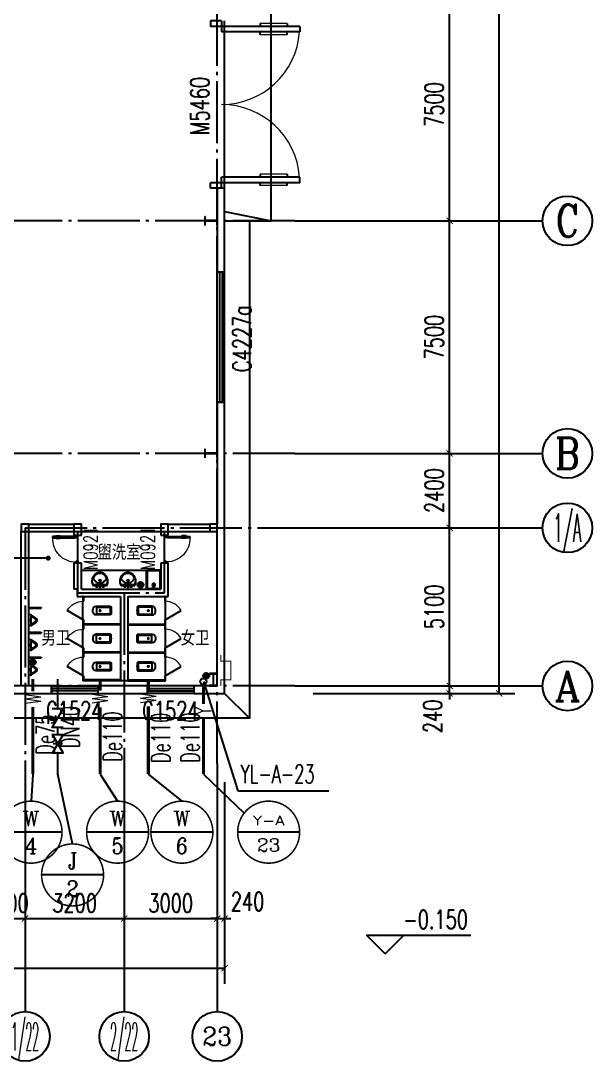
# Model space of a CAD drawing. Header units: millimetres. Extents: x 418304 to 847498, y 48187 to 111456.
# Drawn here: x 421628.61 to 421647.05, y 54437.15 to 54470.7 of the extents above; entities that cross this region are included whole.
import ezdxf
from ezdxf.enums import TextEntityAlignment as Align

# ---------------------------------------------------------------- set-up
doc = ezdxf.new("R2010")
doc.units = ezdxf.units.MM
doc.header["$LTSCALE"] = 1000
doc.linetypes.add('DOTE', pattern=[2.42, 2, -0.2, 0.02, -0.2])
for name, color, linetype in [('AXIS', 3, 'Continuous'), ('AXIS_TEXT', 7, 'Continuous'), ('COLUMN', 2, 'Continuous'), ('DIM_ELEV', 3, 'Continuous'), ('DIM_LEAD', 3, 'Continuous'), ('DIM_消防', 3, 'Continuous'), ('DIM_雨水', 3, 'Continuous'), ('DOTE', 8, 'DOTE'), ('EQUIP_地漏', 7, 'Continuous'), ('LVTRY', 6, 'Continuous'), ('PIPE-污水', 6, 'Continuous'), ('PIPE-给水', 3, 'Continuous'), ('PIPE-雨水', 4, 'Continuous'), ('PUB_TEXT', 7, 'Continuous'), ('TEXT_污水', 7, 'Continuous'), ('TEXT_给水', 7, 'Continuous'), ('TEXT_雨水', 7, 'Continuous'), ('TWT_TEXT', 7, 'Continuous'), ('VALVE_给水', 7, 'Continuous'), ('VPIPE-雨水', 4, 'Continuous'), ('WALL', 9, 'Continuous'), ('WALL-PARAPET', 6, 'Continuous'), ('WINDOW', 4, 'Continuous'), ('WINDOW_TEXT', 7, 'Continuous')]:
    doc.layers.add(name, color=color, linetype=linetype)
doc.styles.add('_TCH_AXIS', font='COMPLEX', dxfattribs={"bigfont": 'GBCBIG'})
doc.styles.add('_TCH_DIM', font='SIMPLEX', dxfattribs={"bigfont": 'GBCBIG'})
doc.styles.add('_TCH_DIM_T3', font='SIMPLEX', dxfattribs={"width": 0.705882, "bigfont": 'GBCBIG'})
doc.styles.add('_TCH_WINDOW', font='SIMPLEX', dxfattribs={"height": 3.5, "bigfont": 'GBCBIG'})
doc.styles.add('_TWT_CIRCLE', font='COMPLEX', dxfattribs={"width": 1.1, "height": 3, "bigfont": 'HZTXT'})
doc.styles.add('_TWT_PIPEDN', font='SIMPLEX', dxfattribs={"width": 0.8, "height": 3, "bigfont": 'HZTXT'})
doc.styles.add('_TWT_PIPETEXT', font='SIMPLEX', dxfattribs={"width": 0.8, "height": 3.5, "bigfont": 'HZTXT'})
doc.styles.add('_TWT_SERIAL', font='COMPLEX', dxfattribs={"width": 0.8, "height": 3, "bigfont": 'HZTXT'})
doc.styles.add('COMPLEX', font='COMPLEX')
doc.styles.add('YAYA', font='', dxfattribs={"width": 0.8, "height": 1})
doc.styles.get('YAYA').set_extended_font_data('SimSun')
doc.dimstyles.new('_TCH_ARCH&&200', dxfattribs={"dimtxt": 595, "dimasz": 200, "dimexe": 500, "dimexo": 600, "dimgap": 200, "dimtad": 1, "dimdec": 0, "dimzin": 0, "dimdsep": 46, "dimtxsty": '_TCH_DIM_T3', "dimblk": 'ARCHTICK', "dimcen": 0.09, "dimclrt": 7, "dimazin": 2, "dimtfac": 1, "dimtdec": 0, "dimtix": 1, "dimtmove": 2, "dimatfit": 3, "dimfxl": 0, "dimtolj": 1, "dimtzin": 0, "dimarcsym": 0})

# ---------------------------------------------------------------- blocks, each defined once
blk = doc.blocks.new('A$C797E1D2B')
at = {"layer": 'COLUMN'}
h = blk.add_hatch(color=256, dxfattribs=at)
h.paths.add_polyline_path([(125, 400), (250, 400), (250, 388), (130, 388), (130, 200), (125, 200)])
h.paths.add_polyline_path([(0, 400), (125, 400), (125, 200), (120, 200), (120, 388), (0, 388)])
h.paths.add_polyline_path([(0, 12), (120, 12), (120, 200), (125, 200), (125, 0), (0, 0)])
h.paths.add_polyline_path([(125, 200), (130, 200), (130, 12), (250, 12), (250, 0), (125, 0)])
blk.add_lwpolyline([(250, 0), (250, 12), (130, 12), (130, 388), (250, 388), (250, 400), (0, 400), (0, 388), (120, 388), (120, 12), (0, 12), (0, 0)], close=True, dxfattribs=at)
blk = doc.blocks.new('_AXISO')
blk.add_circle((0, 0), 0.5)
at = {"layer": 'AXIS_TEXT', "style": 'COMPLEX', "width": 1.041667}
blk.add_attdef('A', text='', height=0.56, dxfattribs=at).set_placement((-0.25, -0.28), (0.25, -0.28), align=Align.FIT)
blk = doc.blocks.new('_ArchTick')
at = {"color": 0, "linetype": 'ByBlock', "const_width": 0.15}
blk.add_lwpolyline([(-0.5, -0.5), (0.5, 0.5)], dxfattribs=at)
blk = doc.blocks.new('*D102')
at = {"layer": 'AXIS', "color": 0, "lineweight": -2}
for p, q in [((436704, 68605), (436704, 62105)), ((599984, 68605), (599984, 62105)), ((436704, 62605), (599984, 62605))]:
    blk.add_line(p, q, dxfattribs=at)
at = {"layer": 'Defpoints', "color": 0}
for p in [(436704, 69205), (599984, 69205), (599984, 62605)]:
    blk.add_point(p, dxfattribs=at)
at = {"layer": 'AXIS', "color": 0, "lineweight": -2, "xscale": 200, "yscale": 200, "zscale": 200, "rotation": 180}
blk.add_blockref('_ArchTick', (436704, 62605), dxfattribs=at)
at = {"layer": 'AXIS', "color": 0, "lineweight": -2, "xscale": 200, "yscale": 200, "zscale": 200}
blk.add_blockref('_ArchTick', (599984, 62605), dxfattribs=at)
at = {"layer": 'AXIS', "color": 7, "insert": (518344, 63103), "char_height": 595, "attachment_point": 5, "style": '_TCH_DIM_T3'}
blk.add_mtext('\\A1;163280', dxfattribs=at)
blk = doc.blocks.new('*D127')
at = {"layer": 'AXIS', "color": 0, "lineweight": -2}
for p, q in [((592344, 68605), (592344, 63705)), ((593544, 68605), (593544, 63705)), ((592344, 64205), (592144, 64205)), ((592344, 64205), (593544, 64205)), ((593544, 64205), (593744, 64205))]:
    blk.add_line(p, q, dxfattribs=at)
at = {"layer": 'Defpoints', "color": 0}
for p in [(592344, 69205), (593544, 69205), (593544, 64205)]:
    blk.add_point(p, dxfattribs=at)
at = {"layer": 'AXIS', "color": 0, "lineweight": -2, "xscale": 200, "yscale": 200, "zscale": 200}
blk.add_blockref('_ArchTick', (592344, 64205), dxfattribs=at)
at = {"layer": 'AXIS', "color": 0, "lineweight": -2, "xscale": 200, "yscale": 200, "zscale": 200, "rotation": 180}
blk.add_blockref('_ArchTick', (593544, 64205), dxfattribs=at)
at = {"layer": 'AXIS', "color": 7, "insert": (592944, 64703), "char_height": 595, "attachment_point": 5, "style": '_TCH_DIM_T3'}
blk.add_mtext('\\A1;1200', dxfattribs=at)
blk = doc.blocks.new('*D128')
at = {"layer": 'AXIS', "color": 0, "lineweight": -2}
for p, q in [((593544, 68605), (593544, 63705)), ((596744, 68605), (596744, 63705)), ((593544, 64205), (596744, 64205))]:
    blk.add_line(p, q, dxfattribs=at)
at = {"layer": 'Defpoints', "color": 0}
for p in [(593544, 69205), (596744, 69205), (596744, 64205)]:
    blk.add_point(p, dxfattribs=at)
at = {"layer": 'AXIS', "color": 0, "lineweight": -2, "xscale": 200, "yscale": 200, "zscale": 200, "rotation": 180}
blk.add_blockref('_ArchTick', (593544, 64205), dxfattribs=at)
at = {"layer": 'AXIS', "color": 0, "lineweight": -2, "xscale": 200, "yscale": 200, "zscale": 200}
blk.add_blockref('_ArchTick', (596744, 64205), dxfattribs=at)
at = {"layer": 'AXIS', "color": 7, "insert": (595144, 64703), "char_height": 595, "attachment_point": 5, "style": '_TCH_DIM_T3'}
blk.add_mtext('\\A1;3200', dxfattribs=at)
blk = doc.blocks.new('*D129')
at = {"layer": 'AXIS', "color": 0, "lineweight": -2}
for p, q in [((596744, 68605), (596744, 63705)), ((599744, 68605), (599744, 63705)), ((596744, 64205), (599744, 64205))]:
    blk.add_line(p, q, dxfattribs=at)
at = {"layer": 'Defpoints', "color": 0}
for p in [(596744, 69205), (599744, 69205), (599744, 64205)]:
    blk.add_point(p, dxfattribs=at)
at = {"layer": 'AXIS', "color": 0, "lineweight": -2, "xscale": 200, "yscale": 200, "zscale": 200, "rotation": 180}
blk.add_blockref('_ArchTick', (596744, 64205), dxfattribs=at)
at = {"layer": 'AXIS', "color": 0, "lineweight": -2, "xscale": 200, "yscale": 200, "zscale": 200}
blk.add_blockref('_ArchTick', (599744, 64205), dxfattribs=at)
at = {"layer": 'AXIS', "color": 7, "insert": (598244, 64703), "char_height": 595, "attachment_point": 5, "style": '_TCH_DIM_T3'}
blk.add_mtext('\\A1;3000', dxfattribs=at)
blk = doc.blocks.new('*D130')
at = {"layer": 'AXIS', "color": 0, "lineweight": -2}
for p, q in [((599744, 68605), (599744, 63705)), ((599984, 68605), (599984, 63705)), ((599744, 64205), (599544, 64205)), ((599744, 64205), (599984, 64205)), ((599984, 64205), (600184, 64205))]:
    blk.add_line(p, q, dxfattribs=at)
at = {"layer": 'Defpoints', "color": 0}
for p in [(599744, 69205), (599984, 69205), (599984, 64205)]:
    blk.add_point(p, dxfattribs=at)
at = {"layer": 'AXIS', "color": 0, "lineweight": -2, "xscale": 200, "yscale": 200, "zscale": 200}
blk.add_blockref('_ArchTick', (599744, 64205), dxfattribs=at)
at = {"layer": 'AXIS', "color": 0, "lineweight": -2, "xscale": 200, "yscale": 200, "zscale": 200, "rotation": 180}
blk.add_blockref('_ArchTick', (599984, 64205), dxfattribs=at)
at = {"layer": 'AXIS', "color": 7, "insert": (600724, 64755), "char_height": 595, "attachment_point": 5, "style": '_TCH_DIM_T3'}
blk.add_mtext('\\A1;240', dxfattribs=at)
blk = doc.blocks.new('*D168')
at = {"layer": 'AXIS', "color": 0, "lineweight": -2}
for p, q in [((602844, 131945), (609344, 131945)), ((608844, 71465), (608844, 131945)), ((602844, 71465), (609344, 71465))]:
    blk.add_line(p, q, dxfattribs=at)
at = {"layer": 'Defpoints', "color": 0}
for p in [(602244, 131945), (608844, 131945), (602244, 71465)]:
    blk.add_point(p, dxfattribs=at)
at = {"layer": 'AXIS', "color": 0, "lineweight": -2, "xscale": 200, "yscale": 200, "zscale": 200}
for p, rotation in [((608844, 131945), 90), ((608844, 71465), 270)]:
    blk.add_blockref('_ArchTick', p, dxfattribs=dict(at, rotation=rotation))
at = {"layer": 'AXIS', "color": 7, "insert": (608346, 101705), "char_height": 595, "attachment_point": 5, "rotation": 90, "style": '_TCH_DIM_T3'}
blk.add_mtext('\\A1;60480', dxfattribs=at)
blk = doc.blocks.new('*D169')
at = {"layer": 'AXIS', "color": 0, "lineweight": -2}
for p, q in [((607244, 71705), (607244, 71905)), ((602844, 71705), (607744, 71705)), ((602844, 71465), (607744, 71465)), ((607244, 71465), (607244, 71705)), ((607244, 71465), (607244, 71265))]:
    blk.add_line(p, q, dxfattribs=at)
at = {"layer": 'Defpoints', "color": 0}
for p in [(602244, 71705), (602244, 71465), (607244, 71705)]:
    blk.add_point(p, dxfattribs=at)
at = {"layer": 'AXIS', "color": 0, "lineweight": -2, "xscale": 200, "yscale": 200, "zscale": 200}
for p, rotation in [((607244, 71705), 270), ((607244, 71465), 90)]:
    blk.add_blockref('_ArchTick', p, dxfattribs=dict(at, rotation=rotation))
at = {"layer": 'AXIS', "color": 7, "insert": (606694, 70725), "char_height": 595, "attachment_point": 5, "rotation": 90, "style": '_TCH_DIM_T3'}
blk.add_mtext('\\A1;240', dxfattribs=at)
blk = doc.blocks.new('*D170')
at = {"layer": 'AXIS', "color": 0, "lineweight": -2}
for p, q in [((602844, 76805), (607744, 76805)), ((607244, 71705), (607244, 76805)), ((602844, 71705), (607744, 71705))]:
    blk.add_line(p, q, dxfattribs=at)
at = {"layer": 'Defpoints', "color": 0}
for p in [(602244, 76805), (607244, 76805), (602244, 71705)]:
    blk.add_point(p, dxfattribs=at)
at = {"layer": 'AXIS', "color": 0, "lineweight": -2, "xscale": 200, "yscale": 200, "zscale": 200}
for p, rotation in [((607244, 76805), 90), ((607244, 71705), 270)]:
    blk.add_blockref('_ArchTick', p, dxfattribs=dict(at, rotation=rotation))
at = {"layer": 'AXIS', "color": 7, "insert": (606746, 74255), "char_height": 595, "attachment_point": 5, "rotation": 90, "style": '_TCH_DIM_T3'}
blk.add_mtext('\\A1;5100', dxfattribs=at)
blk = doc.blocks.new('*D171')
at = {"layer": 'AXIS', "color": 0, "lineweight": -2}
for p, q in [((602844, 79205), (607744, 79205)), ((607244, 76805), (607244, 79205)), ((602844, 76805), (607744, 76805))]:
    blk.add_line(p, q, dxfattribs=at)
at = {"layer": 'Defpoints', "color": 0}
for p in [(602244, 79205), (607244, 79205), (602244, 76805)]:
    blk.add_point(p, dxfattribs=at)
at = {"layer": 'AXIS', "color": 0, "lineweight": -2, "xscale": 200, "yscale": 200, "zscale": 200}
for p, rotation in [((607244, 79205), 90), ((607244, 76805), 270)]:
    blk.add_blockref('_ArchTick', p, dxfattribs=dict(at, rotation=rotation))
at = {"layer": 'AXIS', "color": 7, "insert": (606746, 78005), "char_height": 595, "attachment_point": 5, "rotation": 90, "style": '_TCH_DIM_T3'}
blk.add_mtext('\\A1;2400', dxfattribs=at)
blk = doc.blocks.new('*D172')
at = {"layer": 'AXIS', "color": 0, "lineweight": -2}
for p, q in [((602844, 86705), (607744, 86705)), ((607244, 79205), (607244, 86705)), ((602844, 79205), (607744, 79205))]:
    blk.add_line(p, q, dxfattribs=at)
at = {"layer": 'Defpoints', "color": 0}
for p in [(602244, 86705), (607244, 86705), (602244, 79205)]:
    blk.add_point(p, dxfattribs=at)
at = {"layer": 'AXIS', "color": 0, "lineweight": -2, "xscale": 200, "yscale": 200, "zscale": 200}
for p, rotation in [((607244, 86705), 90), ((607244, 79205), 270)]:
    blk.add_blockref('_ArchTick', p, dxfattribs=dict(at, rotation=rotation))
at = {"layer": 'AXIS', "color": 7, "insert": (606746, 82955), "char_height": 595, "attachment_point": 5, "rotation": 90, "style": '_TCH_DIM_T3'}
blk.add_mtext('\\A1;7500', dxfattribs=at)
blk = doc.blocks.new('*D173')
at = {"layer": 'AXIS', "color": 0, "lineweight": -2}
for p, q in [((602844, 94205), (607744, 94205)), ((607244, 86705), (607244, 94205)), ((602844, 86705), (607744, 86705))]:
    blk.add_line(p, q, dxfattribs=at)
at = {"layer": 'Defpoints', "color": 0}
for p in [(602244, 94205), (607244, 94205), (602244, 86705)]:
    blk.add_point(p, dxfattribs=at)
at = {"layer": 'AXIS', "color": 0, "lineweight": -2, "xscale": 200, "yscale": 200, "zscale": 200}
for p, rotation in [((607244, 94205), 90), ((607244, 86705), 270)]:
    blk.add_blockref('_ArchTick', p, dxfattribs=dict(at, rotation=rotation))
at = {"layer": 'AXIS', "color": 7, "insert": (606746, 90455), "char_height": 595, "attachment_point": 5, "rotation": 90, "style": '_TCH_DIM_T3'}
blk.add_mtext('\\A1;7500', dxfattribs=at)
blk = doc.blocks.new('$DorLib2D$00000011')
for p, q in [((-0.4667, 0.4709), (-0.4667, -0.0625)), ((-0.4667, 0.4709), (-0.4333, 0.4709)), ((-0.4333, 0.4709), (-0.4333, 0.0042)), ((0.4333, 0.4709), (0.4333, 0.0042)), ((0.4667, 0.4709), (0.4333, 0.4709)), ((0.4667, 0.4709), (0.4667, -0.0625)), ((-0.4833, 0.3962), (-0.4667, 0.3962)), ((-0.4167, 0.3962), (-0.4333, 0.3962)), ((0.4167, 0.3962), (0.4333, 0.3962)), ((0.4833, 0.3962), (0.4667, 0.3962)), ((-0.4833, 0.2346), (-0.4667, 0.2346)), ((-0.4167, 0.2346), (-0.4333, 0.2346)), ((0.4167, 0.2346), (0.4333, 0.2346)), ((0.4833, 0.2346), (0.4667, 0.2346)), ((-0.5, 0.0042), (-0.4333, 0.0042)), ((-0.5, 0.0042), (-0.5, -0.0625)), ((0.5, 0.0042), (0.4333, 0.0042)), ((0.5, 0.0042), (0.5, -0.0625)), ((-0.5, -0.0625), (-0.4667, -0.0625)), ((0.5, -0.0625), (0.4667, -0.0625))]:
    blk.add_line(p, q)
at = {"lineweight": 13}
for p, q in [((-0.4833, 0.3962), (-0.4833, 0.2346)), ((-0.4167, 0.3962), (-0.4167, 0.2346)), ((0.4167, 0.3962), (0.4167, 0.2346)), ((0.4833, 0.3962), (0.4833, 0.2346))]:
    blk.add_line(p, q, dxfattribs=at)
for centre, start, end in [((-0.4667, 0.0042), 0, 85.90396), ((0.4667, 0.0042), 94.09604, 180)]:
    blk.add_arc(centre, 0.4667, start, end, dxfattribs=at)
blk = doc.blocks.new('$lvtry$00000037')
for p, q in [((-305, -430, 0), (-305, -30, 0)), ((-285, -420, 0), (-285, -40, 0)), ((-275, 0, 0), (275, 0, 0)), ((-265, -20, 0), (265, -20, 0)), ((285, -180, 0), (245, -198, 0)), ((245, -198, 0), (245, -263, 0)), ((245, -263, 0), (285, -280, 0)), ((285, -40, 0), (285, -420, 0)), ((305, -30, 0), (305, -430, 0)), ((275, -460, 0), (-275, -460, 0)), ((265, -440, 0), (-265, -440, 0))]:
    blk.add_line(p, q)
for radius in [50, 32.5]:
    blk.add_circle((165, -230, 0), radius)
for centre, radius, start, end in [((-275, -30, 0), 30, 90, 180), ((-265, -40, 0), 20, 90, 180), ((265, -40, 0), 20, 0, 90), ((275, -30, 0), 30, 0, 90), ((-275, -430, 0), 30, 180, 270), ((-265, -420, 0), 20, 180, 270), ((265, -420, 0), 20, 270, 0), ((275, -430, 0), 30, 270, 0)]:
    blk.add_arc(centre, radius, start, end)
blk = doc.blocks.new('$lvtry$00000007')
for p, q in [((-170, 0, 0), (170, 0, 0)), ((-170, -61, 0), (-170, 0, 0)), ((-162, -88, 0), (-69, -231, 0)), ((-124, -91, 0), (-43, -216, 0)), ((-116, -76, 0), (116, -76, 0)), ((43, -216, 0), (124, -91, 0)), ((69, -231, 0), (162, -88, 0)), ((170, -61, 0), (170, 0, 0))]:
    blk.add_line(p, q)
blk.add_circle((0, -38, 0), 17.7)
for centre, radius, start, end in [((-120, -61, 0), 50, 180, 213.0863), ((-116, -86, 0), 10, 90, 213.0863), ((0, -191, 0), 80, 210, 330), ((0, -191, 0), 50, 210, 330), ((116, -86, 0), 10, 326.9137, 90), ((120, -61, 0), 50, 326.9137, 0)]:
    blk.add_arc(centre, radius, start, end)
blk = doc.blocks.new('$DorLib2D$00000009')
at = {"lineweight": 13}
for p, q in [((0.378, 0.782), (0.378, 0.624)), ((0.489, 0.782), (0.489, 0.624))]:
    blk.add_line(p, q, dxfattribs=at)
for p, q in [((0.413, 0.782), (0.378, 0.782)), ((0.413, 0.905), (0.413, 0.081)), ((0.454, 0.905), (0.413, 0.905)), ((0.454, 0.081), (0.454, 0.905)), ((0.489, 0.782), (0.454, 0.782)), ((0.413, 0.624), (0.378, 0.624)), ((0.489, 0.624), (0.454, 0.624)), ((-0.494, 0.081), (-0.453, 0.081)), ((-0.494, -0.002), (-0.494, 0.081)), ((-0.453, 0.081), (-0.453, 0.039)), ((-0.453, 0.039), (-0.412, 0.039)), ((-0.412, 0.039), (-0.412, -0.002)), ((0.413, 0.081), (0.454, 0.081)), ((0.454, 0.039), (0.413, 0.039)), ((0.413, 0.039), (0.413, -0.002)), ((0.495, 0.081), (0.454, 0.081)), ((0.454, 0.081), (0.454, 0.039)), ((0.495, -0.002), (0.495, 0.081)), ((-0.494, -0.002), (-0.494, -0.002)), ((-0.412, -0.002), (-0.494, -0.002)), ((0.413, -0.002), (0.495, -0.002)), ((0.495, -0.002), (0.495, -0.002))]:
    blk.add_line(p, q)
blk.add_arc((0.372, 0.082), 0.825, 87.134, 180.0717, dxfattribs=at)
blk = doc.blocks.new('$TCHSYS$APDOOR2D')
blk.add_line((0.5, 0), (0, 0.866))
at = {"lineweight": 13}
blk.add_arc((0.5, 0), 1, 120, 180, dxfattribs=at)
blk = doc.blocks.new('_FZHK')
blk.add_lwpolyline([(-0.5, -0.5), (0.5, -0.5), (0.5, 0.5), (-0.5, 0.5)], close=True)
blk = doc.blocks.new('$lvtry$00000192')
for p, q in [((-249, -114, 0), (-277, -200, 0)), ((-257, -192, 0), (-247, -166, 0)), ((-30, -114, 0), (-249, -114, 0)), ((-237, -138, 0), (-247, -166, 0)), ((-235, -138, 0), (-27, -138, 0)), ((-144, -84, 0), (-75, -83, 0)), ((-109, -118, 0), (-110, -49, 0)), ((-43, -272, 0), (43, -271, 0)), ((-24, -72, 0), (-30, -109, 0)), ((-30, -109, 0), (-17, -212, 0)), ((-24, -72, 0), (0, -73, 0)), ((-24, -72, 0), (-17, -212, 0)), ((-23, -91, 0), (0, -91, 0)), ((-18, -202, 0), (-1, -202, 0)), ((-17, -212, 0), (-1, -212, 0)), ((15, -203, 0), (-1, -202, 0)), ((14, -212, 0), (-1, -212, 0)), ((24, -73, 0), (0, -73, 0)), ((23, -92, 0), (0, -91, 0)), ((1, -314, 0), (0, -229, 0)), ((24, -73, 0), (14, -212, 0)), ((30, -110, 0), (14, -212, 0)), ((24, -73, 0), (30, -110, 0)), ((26, -138, 0), (243, -138, 0)), ((256, -114, 0), (29, -114, 0)), ((75, -83, 0), (144, -82, 0)), ((110, -117, 0), (109, -48, 0)), ((243, -138, 0), (263, -192, 0)), ((243, -138, 0), (272, -216, 0)), ((283, -200, 0), (256, -114, 0))]:
    blk.add_line(p, q)
for points in [[(-277, -200, 0.044851), (-282, -257, 0.06689), (-277, -296, 0.023023), (-257, -356, 0.044853), (-243, -386, 0.043799), (-215, -425, 0.044001), (-180, -459, 0.042834), (-139, -487, 0.043018), (-95, -507, 0.042273), (-47, -520, 0.042347), (2, -524, 0.04234), (52, -520, 0.042268), (100, -508, 0.043003), (144, -488, 0.042821), (185, -460, 0.043985), (220, -426, 0.043782), (249, -387, 0.044843), (273, -338, 0.059205), (283, -297, 0.030672), (287, -241, 0.04375), (283, -201, 0.001982), (283, -201, 0.000717), (283, -200)], [(-21, -200, 0.021783), (-40, -200, 0.043137), (-49, -201, 0.041783), (-92, -214, 0.044848), (-129, -233, 0.04131), (-155, -252, 0.026055), (-194, -290, 0.052783), (-228, -336, 0.159914), (-231, -349, 0.063485), (-229, -357, 0.0374), (-221, -373, 0.051256), (-198, -406, 0.043963), (-164, -440, 0.042872), (-127, -465, 0.042994), (-86, -483, 0.042296), (-43, -495, 0.042347), (2, -499, 0.042341), (47, -495, 0.042292), (91, -484, 0.04298), (132, -466, 0.042859), (169, -440, 0.043948), (202, -409, 0.046877), (227, -374, 0.041749), (235, -357, 0.059652), (238, -346, 0.177603), (234, -327, 0.063235), (189, -275, 0.024325), (146, -239, 0.043369), (120, -223, 0.042415), (76, -205, 0.050318), (38, -197, 0.034463), (33, -197, 0.015757), (19, -198, 0.015757)]]:
    blk.add_lwpolyline(points, format="xyb")
at = {"elevation": 0}
blk.add_lwpolyline([(-257, -192), (-264, -237), (-264, -241)], dxfattribs=at)
for centre, radius in [((-109, -83, 0), 23.8), ((-109, -83, 0), 14.2), ((0, -271, 0), 28.5), ((0, -271, 0), 19), ((110, -83, 0), 23.8), ((110, -83, 0), 14.2)]:
    blk.add_circle(centre, radius)
for centre, start, end in [((-1, -61, 0), 79.8328, 278.7823), ((1, -61, 0), 259.8328, 98.7823)]:
    blk.add_arc(centre, 6.83, start, end)
blk.add_point((0, -91, 0))
blk = doc.blocks.new('$lvtry$00000200')
at = {"color": 0}
for p, q in [((-110, -40, 0), (-110, -470, 0)), ((100, -30, 0), (-100, -30, 0)), ((110, -470, 0), (110, -40, 0))]:
    blk.add_line(p, q, dxfattribs=at)
at = {"color": 0, "elevation": 0}
blk.add_lwpolyline([(100, 0), (-100, 0, 0.414214), (-140, -40), (-140, -480, 0.414214), (-30, -590), (30, -590, 0.414214), (140, -480), (140, -40, 0.414214)], format="xyb", close=True, dxfattribs=at)
blk.add_lwpolyline([(140, -470), (-140, -470)], dxfattribs=at)
at = {"color": 0}
blk.add_circle((0, -359, 0), 20, dxfattribs=at)
for centre, start, end in [((-100, -40, 0), 90, 180), ((100, -40, 0), 0, 90)]:
    blk.add_arc(centre, 10, start, end, dxfattribs=at)
for p in [(0, 0), (0, -359, 0)]:
    blk.add_point(p, dxfattribs=at)
blk = doc.blocks.new('$TCHSYS$WIN2D')
for p, q in [((-0.5, 0.5), (0.5, 0.5)), ((-0.5, 0.5), (-0.5, -0.5)), ((0.5, 0.5), (0.5, -0.5)), ((0.5, 0.1667), (-0.5, 0.1667)), ((0.5, -0.1667), (-0.5, -0.1667)), ((-0.5, -0.5), (0.5, -0.5))]:
    blk.add_line(p, q)
blk = doc.blocks.new('$TwtSys$00000141')
for p, q in [((-94, 8), (-10, 92)), ((-94, 8), (-10, 92)), ((-87, -35), (35, 87)), ((-87, -35), (35, 87)), ((-66, -66), (66, 66)), ((-66, -66), (66, 66)), ((-32, -87), (88, 33)), ((-32, -87), (88, 33)), ((11, -92), (92, -11)), ((11, -92), (92, -11))]:
    blk.add_line(p, q)
blk.add_circle((0, 0), 94)
blk.add_circle((0, 0), 94)
blk = doc.blocks.new('$VALVE$00000296')
for points in [[(-125, 72), (-125, -72), (125, 72), (125, -72), (-125, 72)], [(0, 60), (0, -64)]]:
    blk.add_lwpolyline(points)
for p in [(-125, 0), (125, 0)]:
    blk.add_point(p)
blk = doc.blocks.new('$VALVE$00000315')
blk.add_line((-75, 125), (75, 125))
blk.add_lwpolyline([(-125, -75), (-125, 75), (125, -75), (125, 75)])
for p in [(-125, 0), (125, 0)]:
    blk.add_point(p)
blk.add_solid([(0, 125), (0, 150), (75, 125)])
blk = doc.blocks.new('242355')
at = {"color": 8, "ltscale": 0.5}
for p, q in [((599983.6, 87005.3), (601483.6, 86705.3)), ((599983.6, 71465.3), (600783.6, 70665.3))]:
    blk.add_line(p, q, dxfattribs=at)
for points in [[(599983.6, 86705.3), (601483.6, 86705.3), (601483.6, 94205.3), (599983.6, 94205.3)], [(600783.6, 86705.3), (600783.6, 70665.3), (577543.6, 70665.3)]]:
    blk.add_lwpolyline(points, dxfattribs=at)
at = {"color": 8, "const_width": 30}
blk.add_lwpolyline([(599863.6, 72705.3), (599863.6, 72505.3), (600183.6, 72505.3), (600183.6, 71905.3), (599863.6, 71905.3), (599863.6, 71705.3)], dxfattribs=at)
at = {"layer": 'AXIS'}
for p, q in [((602243.6, 86705.3), (610243.6, 86705.3)), ((602243.6, 79205.3), (610243.6, 79205.3)), ((602243.6, 76805.3), (610243.6, 76805.3)), ((602243.6, 71705.3), (610243.6, 71705.3)), ((593543.6, 69205.3), (593543.6, 61205.3)), ((596743.6, 69205.3), (596743.6, 61205.3)), ((599743.6, 69205.3), (599743.6, 61205.3))]:
    blk.add_line(p, q, dxfattribs=at)
at = {"layer": 'DIM_ELEV'}
for p, q in [((605166.5, 63068.4), (604566.5, 63668.4)), ((604566.5, 63668.4), (607926.5, 63668.4)), ((605166.5, 63068.4), (605766.5, 63668.4))]:
    blk.add_line(p, q, dxfattribs=at)
at = {"layer": 'DIM_LEAD'}
for p, q in [((593523.6, 75826.1), (585861.8, 75826.1)), ((594293.6, 75826.1), (593523.6, 75826.1))]:
    blk.add_line(p, q, dxfattribs=at)
at = {"layer": 'DIM_LEAD', "const_width": 80}
blk.add_lwpolyline([(594333.6, 75826.1, 1), (594253.6, 75826.1, 1)], format="xyb", close=True, dxfattribs=at)
at = {"layer": 'DIM_消防'}
for p, q in [((593798.9, 68864.2), (593737.7, 67990.7)), ((595078, 66611), (594599.2, 68864.2)), ((595965, 68864.2, -400), (596530.6, 67990.7)), ((597522.2, 68864.2, -400), (598604.3, 67990.7)), ((599299.1, 68864.2), (600614.8, 67605)), ((594737.7, 66990.7), (592737.7, 66990.7)), ((597530.6, 66990.7), (595530.6, 66990.7)), ((599604.3, 66990.7), (597604.3, 66990.7)), ((602403.8, 66990.7), (600403.8, 66990.7)), ((596078, 65611), (594078, 65611))]:
    blk.add_line(p, q, dxfattribs=at)
at = {"layer": 'DIM_消防', "const_width": 50}
for points in [[(594737.7, 66990.7, 1), (592737.7, 66990.7, 1)], [(597530.6, 66990.7, 1), (595530.6, 66990.7, 1)], [(599604.3, 66990.7, 1), (597604.3, 66990.7, 1)], [(602403.8, 66990.7, 1), (600403.8, 66990.7, 1)], [(596078, 65611, 1), (594078, 65611, 1)]]:
    blk.add_lwpolyline(points, format="xyb", close=True, dxfattribs=at)
at = {"layer": 'DIM_雨水'}
for p, q in [((599299.1, 71849.4, 3000), (600409.1, 68327.2, 3000)), ((600409.1, 68327.2, 3000), (603350.5, 68327.2, 3000))]:
    blk.add_line(p, q, dxfattribs=at)
at = {"layer": 'DOTE'}
for p, q in [((599743.6, 69205.3), (599743.6, 134205.3)), ((602243.6, 86705.3), (434443.6, 86705.3)), ((602243.6, 79205.3), (434443.6, 79205.3)), ((593543.6, 76805.3), (602243.6, 76805.3)), ((593543.6, 76805.3), (593543.6, 69205.3)), ((595243.6, 74705.3), (595243.6, 76805.3)), ((598043.6, 74705.3), (598043.6, 76805.3)), ((595243.6, 74705.3), (598043.6, 74705.3)), ((596743.6, 74705.3), (596743.6, 69205.3)), ((602243.6, 71705.3), (434443.6, 71705.3))]:
    blk.add_line(p, q, dxfattribs=at)
at = {"layer": 'LVTRY'}
for p, q in [((597463.6, 75425.3), (595343.6, 75425.3)), ((597463.6, 74825.3), (597463.6, 75425.3)), ((595411.1, 74585.3), (595411.1, 74435.3)), ((595436.1, 74585.3), (595411.1, 74585.3)), ((595436.1, 74435.3), (595436.1, 74585.3)), ((598051.1, 74585.3), (598051.1, 74435.3)), ((598076.1, 74585.3), (598051.1, 74585.3)), ((598076.1, 74435.3), (598076.1, 74585.3)), ((593663.6, 74237.8), (594063.6, 74237.8)), ((593663.6, 74237.8), (593663.6, 74212.8)), ((593663.6, 74212.8), (594063.6, 74212.8)), ((594063.6, 74237.8), (594063.6, 74212.8)), ((595411.1, 74435.3), (595436.1, 74435.3)), ((595411.1, 73835.3, 400), (595411.1, 74435.3, 400)), ((598051.1, 74435.3), (598076.1, 74435.3)), ((598076.1, 73835.3, 400), (598076.1, 74435.3, 400)), ((595436.1, 73835.3), (595411.1, 73835.3)), ((595411.1, 73835.3), (595411.1, 73685.4)), ((595436.1, 73697.9), (595436.1, 73835.3)), ((598076.1, 73835.3), (598051.1, 73835.3)), ((598051.1, 73835.3), (598051.1, 73697.9)), ((598076.1, 73685.4), (598076.1, 73835.3)), ((595411.1, 73685.4), (595411.1, 73535.4)), ((595411.1, 73535.4), (595436.1, 73535.4)), ((595411.1, 72935.4, 400), (595411.1, 73535.4, 400)), ((596623.6, 73697.9), (595436.1, 73697.9)), ((596623.6, 73672.9), (595436.1, 73672.9)), ((595436.1, 73535.4), (595436.1, 73672.9)), ((596863.6, 73697.9), (598051.1, 73697.9)), ((596863.6, 73697.9), (596863.6, 73672.9)), ((596863.6, 73672.9), (598051.1, 73672.9)), ((598051.1, 73672.9), (598051.1, 73535.4)), ((598051.1, 73535.4), (598076.1, 73535.4)), ((598076.1, 73535.4), (598076.1, 73685.4)), ((598076.1, 72935.4, 400), (598076.1, 73535.4, 400)), ((593663.6, 73437.8), (594063.6, 73437.8)), ((593663.6, 73437.8), (593663.6, 73412.8)), ((593663.6, 73412.8), (594063.6, 73412.8)), ((594063.6, 73437.8), (594063.6, 73412.8)), ((595436.1, 72935.4), (595411.1, 72935.4)), ((595411.1, 72935.4), (595411.1, 72785.4)), ((595436.1, 72797.9), (595436.1, 72935.4)), ((598076.1, 72935.4), (598051.1, 72935.4)), ((598051.1, 72935.4), (598051.1, 72797.9)), ((598076.1, 72785.4), (598076.1, 72935.4)), ((593663.6, 72637.8), (594063.6, 72637.8)), ((593663.6, 72637.8), (593663.6, 72612.8)), ((593663.6, 72612.8), (594063.6, 72612.8)), ((594063.6, 72637.8), (594063.6, 72612.8)), ((595411.1, 72785.4), (595411.1, 72635.4)), ((595411.1, 72635.4), (595436.1, 72635.4)), ((595411.1, 72035.4, 400), (595411.1, 72635.4, 400)), ((596623.6, 72797.9), (595436.1, 72797.9)), ((596623.6, 72772.9), (595436.1, 72772.9)), ((595436.1, 72635.4), (595436.1, 72772.9)), ((596863.6, 72797.9), (598051.1, 72797.9)), ((596863.6, 72797.9), (596863.6, 72772.9)), ((596863.6, 72772.9), (598051.1, 72772.9)), ((598051.1, 72772.9), (598051.1, 72635.4)), ((598051.1, 72635.4), (598076.1, 72635.4)), ((598076.1, 72635.4), (598076.1, 72785.4)), ((598076.1, 72035.4, 400), (598076.1, 72635.4, 400)), ((595436.1, 72035.4), (595411.1, 72035.4)), ((595411.1, 72035.4), (595411.1, 71872.9)), ((596623.6, 71872.9), (595411.1, 71872.9)), ((595436.1, 71897.9), (595436.1, 72035.4)), ((596623.6, 71897.9), (595436.1, 71897.9)), ((596863.6, 71897.9), (598051.1, 71897.9)), ((596863.6, 71897.9), (596863.6, 71872.9)), ((596863.6, 71872.9), (598076.1, 71872.9)), ((598076.1, 72035.4), (598051.1, 72035.4)), ((598051.1, 72035.4), (598051.1, 71897.9)), ((598076.1, 71872.9), (598076.1, 72035.4))]:
    blk.add_line(p, q, dxfattribs=at)
at = {"layer": 'PIPE-污水', "linetype": 'Continuous', "const_width": 100}
for points in [[(593798.9, 71934.9), (593798.9, 71528.4)], [(595965, 71934.9), (595965, 71555.3)], [(597522.2, 71934.9), (597522.2, 71551.7)], [(593798.9, 71023.7), (593798.9, 68864.2)], [(595965, 71020), (595965, 68864.2)], [(597522.2, 71046.9), (597522.2, 68864.2)]]:
    blk.add_lwpolyline(points, dxfattribs=at)
at = {"layer": 'PIPE-给水', "linetype": 'Continuous', "const_width": 70}
for points in [[(594599.2, 70965.3), (594599.2, 71934.9)], [(594599.2, 70145), (594599.2, 70365.3)], [(594599.2, 68864.2), (594599.2, 69545)]]:
    blk.add_lwpolyline(points, dxfattribs=at)
at = {"layer": 'PIPE-雨水', "linetype": 'Continuous', "const_width": 100}
for points in [[(599299.1, 71749.4), (599299.1, 71129)], [(599299.1, 70685.2), (599299.1, 68864.2)]]:
    blk.add_lwpolyline(points, dxfattribs=at)
at = {"layer": 'VPIPE-雨水', "linetype": 'Continuous'}
blk.add_circle((599299.1, 71849.4), 100, dxfattribs=at)
at = {"layer": 'WALL'}
for p, q in [((593663.6, 76925.3), (595123.6, 76925.3)), ((598163.6, 76925.3), (599503.6, 76925.3)), ((593423.6, 71705.3), (593423.6, 76685.3)), ((593663.6, 71705.3), (593663.6, 76685.3)), ((593663.6, 76685.3), (595123.6, 76685.3)), ((595123.6, 76685.3), (595123.6, 76565.3)), ((595123.6, 76565.3), (595363.6, 76565.3)), ((595363.6, 76565.3), (595363.6, 76685.3)), ((597923.6, 76685.3), (597923.6, 76565.3)), ((597923.6, 76565.3), (598163.6, 76565.3)), ((598163.6, 76685.3), (599503.6, 76685.3)), ((598163.6, 76565.3), (598163.6, 76685.3)), ((595363.6, 75665.3), (595123.6, 75665.3)), ((595123.6, 75665.3), (595123.6, 74825.3)), ((595363.6, 74825.3), (595363.6, 75665.3)), ((598163.6, 75665.3), (597923.6, 75665.3)), ((597923.6, 75665.3), (597923.6, 74825.3)), ((598163.6, 74585.3), (598163.6, 75665.3)), ((595223.6, 74825.3), (595123.6, 74825.3)), ((595223.6, 74825.3), (595223.6, 74585.3)), ((595363.6, 74825.3), (596623.6, 74825.3)), ((596623.6, 74825.3), (597923.6, 74825.3)), ((595223.6, 74585.3), (595243.6, 74585.3)), ((595243.6, 74585.3), (596623.6, 74585.3)), ((596623.6, 74585.3), (596623.6, 73685.4)), ((596863.6, 74585.3), (596863.6, 73685.4)), ((596863.6, 74585.3), (598163.6, 74585.3)), ((596623.6, 73685.4), (596623.6, 72785.4)), ((596863.6, 73685.4), (596863.6, 72785.4)), ((596623.6, 72785.4), (596623.6, 71872.9)), ((596863.6, 72785.4), (596863.6, 71872.9)), ((596863.6, 71872.9), (596623.6, 71872.9))]:
    blk.add_line(p, q, dxfattribs=at)
at = {"layer": 'WALL-PARAPET'}
for p, q in [((599983.6, 87755.3), (599743.6, 87755.3)), ((599743.6, 87755.3), (599743.6, 85055.3)), ((599983.6, 85055.3), (599983.6, 87755.3)), ((599743.6, 85055.3), (599983.6, 85055.3)), ((599983.6, 80855.3), (599743.6, 80855.3)), ((599743.6, 80855.3), (599743.6, 76925.3)), ((599983.6, 76805.3), (599983.6, 80855.3)), ((599743.6, 71705.3), (599743.6, 76685.3)), ((599983.6, 71465.3), (599983.6, 76805.3)), ((593543.6, 71705.3), (590743.6, 71705.3)), ((590743.6, 71465.3), (593543.6, 71465.3)), ((594393.6, 71705.3), (593543.6, 71705.3)), ((593543.6, 71465.3), (594393.6, 71465.3)), ((594393.6, 71465.3), (594393.6, 71705.3)), ((597493.6, 71705.3), (595893.6, 71705.3)), ((595893.6, 71705.3), (595893.6, 71465.3)), ((595893.6, 71465.3), (597493.6, 71465.3)), ((597493.6, 71465.3), (597493.6, 71705.3)), ((599743.6, 71705.3), (598993.6, 71705.3)), ((598993.6, 71705.3), (598993.6, 71465.3)), ((598993.6, 71465.3), (599983.6, 71465.3))]:
    blk.add_line(p, q, dxfattribs=at)
at = {"layer": 'WINDOW'}
for p, q in [((599983.6, 87755.3), (599983.6, 93155.3)), ((595363.6, 76685.3), (597923.6, 76685.3))]:
    blk.add_line(p, q, dxfattribs=at)
for p, rotation in [((599743.6, 86580.3), 89.99999999999999), ((599743.6, 79080.3), 89.99999999999999), ((599743.6, 72105.3), 180)]:
    blk.add_blockref('A$C797E1D2B', p, dxfattribs=dict(rotation=rotation))
at = {"layer": 'AXIS'}
ref = blk.add_blockref('_AXISO', (611043.6, 86705.3), dxfattribs=dict(at, xscale=1600, yscale=1600, zscale=1600))
ref.add_attrib('A', 'C', dxfattribs={"layer": 'AXIS_TEXT', "ltscale": 0.5, "height": 1041.6, "style": '_TCH_AXIS'}).set_placement((610671.6, 86184.6), (611415.6, 86184.6), align=Align.FIT)
ref = blk.add_blockref('_AXISO', (611043.6, 79205.3), dxfattribs=dict(at, xscale=1600, yscale=1600, zscale=1600))
ref.add_attrib('A', 'B', dxfattribs={"layer": 'AXIS_TEXT', "ltscale": 0.5, "height": 994.9, "style": '_TCH_AXIS'}).set_placement((610640.9, 78707.9), (611446.3, 78707.9), align=Align.FIT)
ref = blk.add_blockref('_AXISO', (611043.6, 76805.3), dxfattribs=dict(at, xscale=1600, yscale=1600, zscale=1600))
ref.add_attrib('A', '1/A', dxfattribs={"layer": 'AXIS_TEXT', "ltscale": 0.5, "height": 905.1, "style": '_TCH_AXIS', "width": 0.381818}).set_placement((610591, 76352.8), (611496.1, 76352.8), align=Align.FIT)
ref = blk.add_blockref('_AXISO', (611043.6, 71705.3), dxfattribs=dict(at, xscale=1600, yscale=1600, zscale=1600))
ref.add_attrib('A', 'A', dxfattribs={"layer": 'AXIS_TEXT', "ltscale": 0.5, "height": 971.8, "style": '_TCH_AXIS'}).set_placement((610627.1, 71219.4), (611460.1, 71219.4), align=Align.FIT)
ref = blk.add_blockref('_AXISO', (593543.6, 60405.3), dxfattribs=dict(at, xscale=1600, yscale=1600, zscale=1600))
ref.add_attrib('A', '1/22', dxfattribs={"layer": 'AXIS_TEXT', "height": 905.1, "style": '_TCH_AXIS', "width": 0.295775}).set_placement((593091, 59952.8), (593996.1, 59952.8), align=Align.FIT)
ref = blk.add_blockref('_AXISO', (596743.6, 60405.3), dxfattribs=dict(at, xscale=1600, yscale=1600, zscale=1600))
ref.add_attrib('A', '2/22', dxfattribs={"layer": 'AXIS_TEXT', "height": 905.1, "style": '_TCH_AXIS', "width": 0.276316}).set_placement((596291, 59952.8), (597196.1, 59952.8), align=Align.FIT)
ref = blk.add_blockref('_AXISO', (599743.6, 60405.3), dxfattribs=dict(at, xscale=1600, yscale=1600, zscale=1600))
ref.add_attrib('A', '23', dxfattribs={"layer": 'AXIS_TEXT', "height": 588.55, "style": '_TCH_AXIS'}).set_placement((599267.1, 60111.1), (600220, 60111.1), align=Align.FIT)
at = {"layer": 'COLUMN', "xscale": 240, "yscale": 240, "zscale": 240, "rotation": 90}
for p in [(593543.6, 76805.3), (595243.6, 76805.3), (598043.6, 76805.3), (599623.6, 76805.3)]:
    blk.add_blockref('_FZHK', p, dxfattribs=at)
at = {"layer": 'EQUIP_地漏'}
for p, rotation in [((597269.3, 74965.3), 4.62786941233679e-09), ((593798.9, 72475.6), 90), ((599385.8, 72034.9), 180)]:
    blk.add_blockref('$TwtSys$00000141', p, dxfattribs=dict(at, rotation=rotation))
at = {"layer": 'LVTRY', "xscale": 0.9107142857142857, "yscale": 1.023255813953488, "rotation": 180.0000000000435}
for p in [(595963.7, 74825.6, 0), (596863.7, 74825.6, 0)]:
    blk.add_blockref('$lvtry$00000192', p, dxfattribs=at)
at = {"layer": 'LVTRY', "yscale": -1}
for name, p, rotation in [('$lvtry$00000037', (597463.6, 75130.3, 0), 269.9999999999984), ('$lvtry$00000200', (596323.6, 74135.3, -400), 90.00000000000001), ('$lvtry$00000200', (597163.6, 73235.4, -400), 270), ('$lvtry$00000200', (596323.6, 72335.4, -400), 90.00000000000001)]:
    blk.add_blockref(name, p, dxfattribs=dict(at, rotation=rotation))
at = {"layer": 'LVTRY', "xscale": -600, "zscale": 25, "rotation": 90}
for p, yscale in [((595423.6, 74135.3), 600), ((598063.6, 74135.3), -600), ((595423.6, 73235.4), 600), ((598063.6, 73235.4), -600), ((595423.6, 72335.4), 600), ((598063.6, 72335.4), -600)]:
    blk.add_blockref('$TCHSYS$APDOOR2D', p, dxfattribs=dict(at, yscale=yscale))
at = {"layer": 'LVTRY'}
for name, p, rotation in [('$lvtry$00000200', (597163.6, 74135.3, -400), 90.00000000000006), ('$lvtry$00000007', (593663.6, 73825.3), 90.00000000000001), ('$lvtry$00000007', (593663.6, 73025.3), 90.00000000000001), ('$lvtry$00000200', (596323.6, 73235.4, -400), 270.0000000000001), ('$lvtry$00000200', (597163.6, 72335.4, -400), 90.00000000000006), ('$lvtry$00000007', (593663.6, 72225.3), 90.00000000000001)]:
    blk.add_blockref(name, p, dxfattribs=dict(at, rotation=rotation))
at = {"layer": 'VALVE_给水', "xscale": 2.4, "yscale": 2.4, "zscale": 2.4, "rotation": 90}
for name, p in [('$VALVE$00000315', (594599.2, 70665.3)), ('$VALVE$00000296', (594599.2, 69845))]:
    blk.add_blockref(name, p, dxfattribs=at)
at = {"layer": 'WINDOW'}
ref = blk.add_blockref('$DorLib2D$00000011', (599863.6, 90455.3), dxfattribs=dict(at, xscale=-5400, yscale=-5400, zscale=-5400, rotation=90))
ref.add_attrib('A', 'M5460', (599481.3, 89475.3), dxfattribs={"layer": 'WINDOW_TEXT', "height": 595, "rotation": 90, "style": '_TCH_WINDOW', "width": 0.705882})
ref = blk.add_blockref('$TCHSYS$WIN2D', (599863.6, 82955.3), dxfattribs=dict(at, xscale=4200, yscale=240, zscale=4200, rotation=90))
ref.add_attrib('A', 'C4227a', (600840.9, 81825.3), dxfattribs={"layer": 'WINDOW_TEXT', "height": 595, "rotation": 90, "style": '_TCH_WINDOW', "width": 0.705882})
ref = blk.add_blockref('$DorLib2D$00000009', (595243.6, 76115.3), dxfattribs=dict(at, xscale=900, yscale=900, zscale=900, rotation=90))
ref.add_attrib('A', 'M0921', (595886.5, 75447.8), dxfattribs={"layer": 'WINDOW_TEXT', "height": 446.25, "rotation": 90, "style": '_TCH_WINDOW', "width": 0.705882})
ref = blk.add_blockref('$DorLib2D$00000009', (598043.6, 76115.3), dxfattribs=dict(at, xscale=900, yscale=-900, zscale=900, rotation=90))
ref.add_attrib('A', 'M0921', (597726.9, 75447.8), dxfattribs={"layer": 'WINDOW_TEXT', "height": 446.25, "rotation": 90, "style": '_TCH_WINDOW', "width": 0.705882})
ref = blk.add_blockref('$TCHSYS$WIN2D', (595143.6, 71585.3), dxfattribs=dict(at, xscale=1500, yscale=240, zscale=1500))
ref.add_attrib('A', 'C1524', (594223.6, 70608), dxfattribs={"layer": 'WINDOW_TEXT', "height": 595, "style": '_TCH_WINDOW', "width": 0.705882})
ref = blk.add_blockref('$TCHSYS$WIN2D', (598243.6, 71585.3), dxfattribs=dict(at, xscale=-1500, yscale=240, zscale=-1500))
ref.add_attrib('A', 'C1524', (597323.6, 70608), dxfattribs={"layer": 'WINDOW_TEXT', "height": 595, "style": '_TCH_WINDOW', "width": 0.705882})
at = {"layer": 'DIM_消防', "color": 7, "style": '_TWT_CIRCLE'}
for s, height, p, p2 in [('W', 483.2, (593459.3, 67181.6), (594016.1, 67181.6)), ('W', 483.2, (596252.1, 67181.6), (596809, 67181.6)), ('W', 483.2, (598325.9, 67181.6), (598882.7, 67181.6)), ('Y-A', 296.03, (600899.8, 67217.7), (601907.7, 67217.7)), ('4', 509.7, (593524.1, 66294), (593951.3, 66294)), ('5', 517.5, (596340.8, 66287.4), (596720.3, 66287.4)), ('6', 517.5, (598414.6, 66287.4), (598794, 66287.4)), ('23', 423.95, (601026.3, 66365.9), (601781.3, 66365.9)), ('J', 527.7, (594926, 65795.3), (595230, 65795.3)), ('2', 517.5, (594888.2, 64907.8), (595267.7, 64907.8))]:
    blk.add_text(s, height=height, dxfattribs=at).set_placement(p, p2, align=Align.FIT)
at = {"layer": 'PUB_TEXT'}
for s, height, style, width, p in [('盥洗室', 425.32, 'YAYA', 0.8, (595882.7, 75818.7)), ('男卫', 425.32, 'YAYA', 0.8, (594074.3, 73049.7)), ('女卫', 425.32, 'YAYA', 0.8, (598567, 73049.7)), ('-0.150', 595, '_TCH_DIM', 0.705882, (605746.5, 63878.4))]:
    blk.add_text(s, height=height, dxfattribs=dict(at, style=style, width=width)).set_placement(p)
at = {"layer": 'TEXT_污水', "style": '_TWT_PIPETEXT', "width": 0.64}
for p in [(594048.9, 71123.7), (596215, 71135.3), (597772.2, 71146.9)]:
    blk.add_text('W', height=500, rotation=90, dxfattribs=at).set_placement(p)
at = {"layer": 'TEXT_污水', "linetype": 'Continuous', "style": '_TWT_PIPEDN', "width": 0.64}
for s, p in [('De110', (596665, 69257.7)), ('De110', (598222.2, 69215.4)), ('De75', (594498.9, 69483.7))]:
    blk.add_text(s, height=600, rotation=90, dxfattribs=at).set_placement(p)
at = {"layer": 'TEXT_给水', "linetype": 'Continuous', "style": '_TWT_PIPEDN', "width": 0.64}
blk.add_text('DN40', height=600, rotation=90, dxfattribs=at).set_placement((595299.2, 69695.5))
at = {"layer": 'TEXT_雨水', "linetype": 'Continuous', "style": '_TWT_PIPEDN', "width": 0.64}
blk.add_text('De110', height=600, rotation=90, dxfattribs=at).set_placement((599172.7, 69224))
at = {"layer": 'TEXT_雨水', "style": '_TWT_PIPETEXT', "width": 0.64}
blk.add_text('Y', height=500, rotation=90, dxfattribs=at).set_placement((599549.1, 70785.2))
at = {"layer": 'TWT_TEXT', "style": '_TWT_SERIAL', "width": 0.64}
blk.add_text('YL-A-23', height=600, dxfattribs=at).set_placement((600500.8, 68567.2, 3000))
at = {"layer": 'AXIS'}
for p1, p2, distance, text, picture, middle in [((602243.6, 71465.3), (602243.6, 131945.3), -6600, '60480', '*D168', (608346.1, 101705.3)), ((602243.6, 86705.3), (602243.6, 94205.3), -5000, '7500', '*D173', (606746.1, 90455.3)), ((602243.6, 79205.3), (602243.6, 86705.3), -5000, '7500', '*D172', (606746.1, 82955.3)), ((602243.6, 76805.3), (602243.6, 79205.3), -5000, '2400', '*D171', (606746.1, 78005.3)), ((602243.6, 71705.3), (602243.6, 76805.3), -5000, '5100', '*D170', (606746.1, 74255.3)), ((436703.6, 69205.3), (599983.6, 69205.3), -6600, '163280', '*D102', (518343.6, 63102.8)), ((592343.6, 69205.3), (593543.6, 69205.3), -5000, '1200', '*D127', (592943.6, 64702.8)), ((593543.6, 69205.3), (596743.6, 69205.3), -5000, '3200', '*D128', (595143.6, 64702.8)), ((596743.6, 69205.3), (599743.6, 69205.3), -5000, '3000', '*D129', (598243.6, 64702.8))]:
    dim = blk.add_aligned_dim(p1=p1, p2=p2, distance=distance, text=text, dimstyle='_TCH_ARCH&&200', dxfattribs=at)
    dim.commit()
    dim.dimension.update_dxf_attribs({"geometry": picture, "text_midpoint": middle})
for base, p1, p2, angle, picture, middle in [((607243.6, 71705.3), (602243.6, 71465.3), (602243.6, 71705.3), 90, '*D169', (606693.6, 70725.3)), ((599983.6, 64205.3), (599743.6, 69205.3), (599983.6, 69205.3), 0, '*D130', (600723.6, 64755.3))]:
    dim = blk.add_linear_dim(base=base, p1=p1, p2=p2, angle=angle, text='240', dimstyle='_TCH_ARCH&&200', dxfattribs=at)
    dim.commit()
    dim.dimension.update_dxf_attribs({"geometry": picture, "text_midpoint": middle, "dimtype": 161})

msp = doc.modelspace()

# ---------------------------------------------------------------- block references
at = {"xscale": 0.001, "yscale": 0.001, "zscale": 0.001}
msp.add_blockref('242355', (421035.205, 54377.548, 3), dxfattribs=at)

doc.saveas('drawing.dxf')
